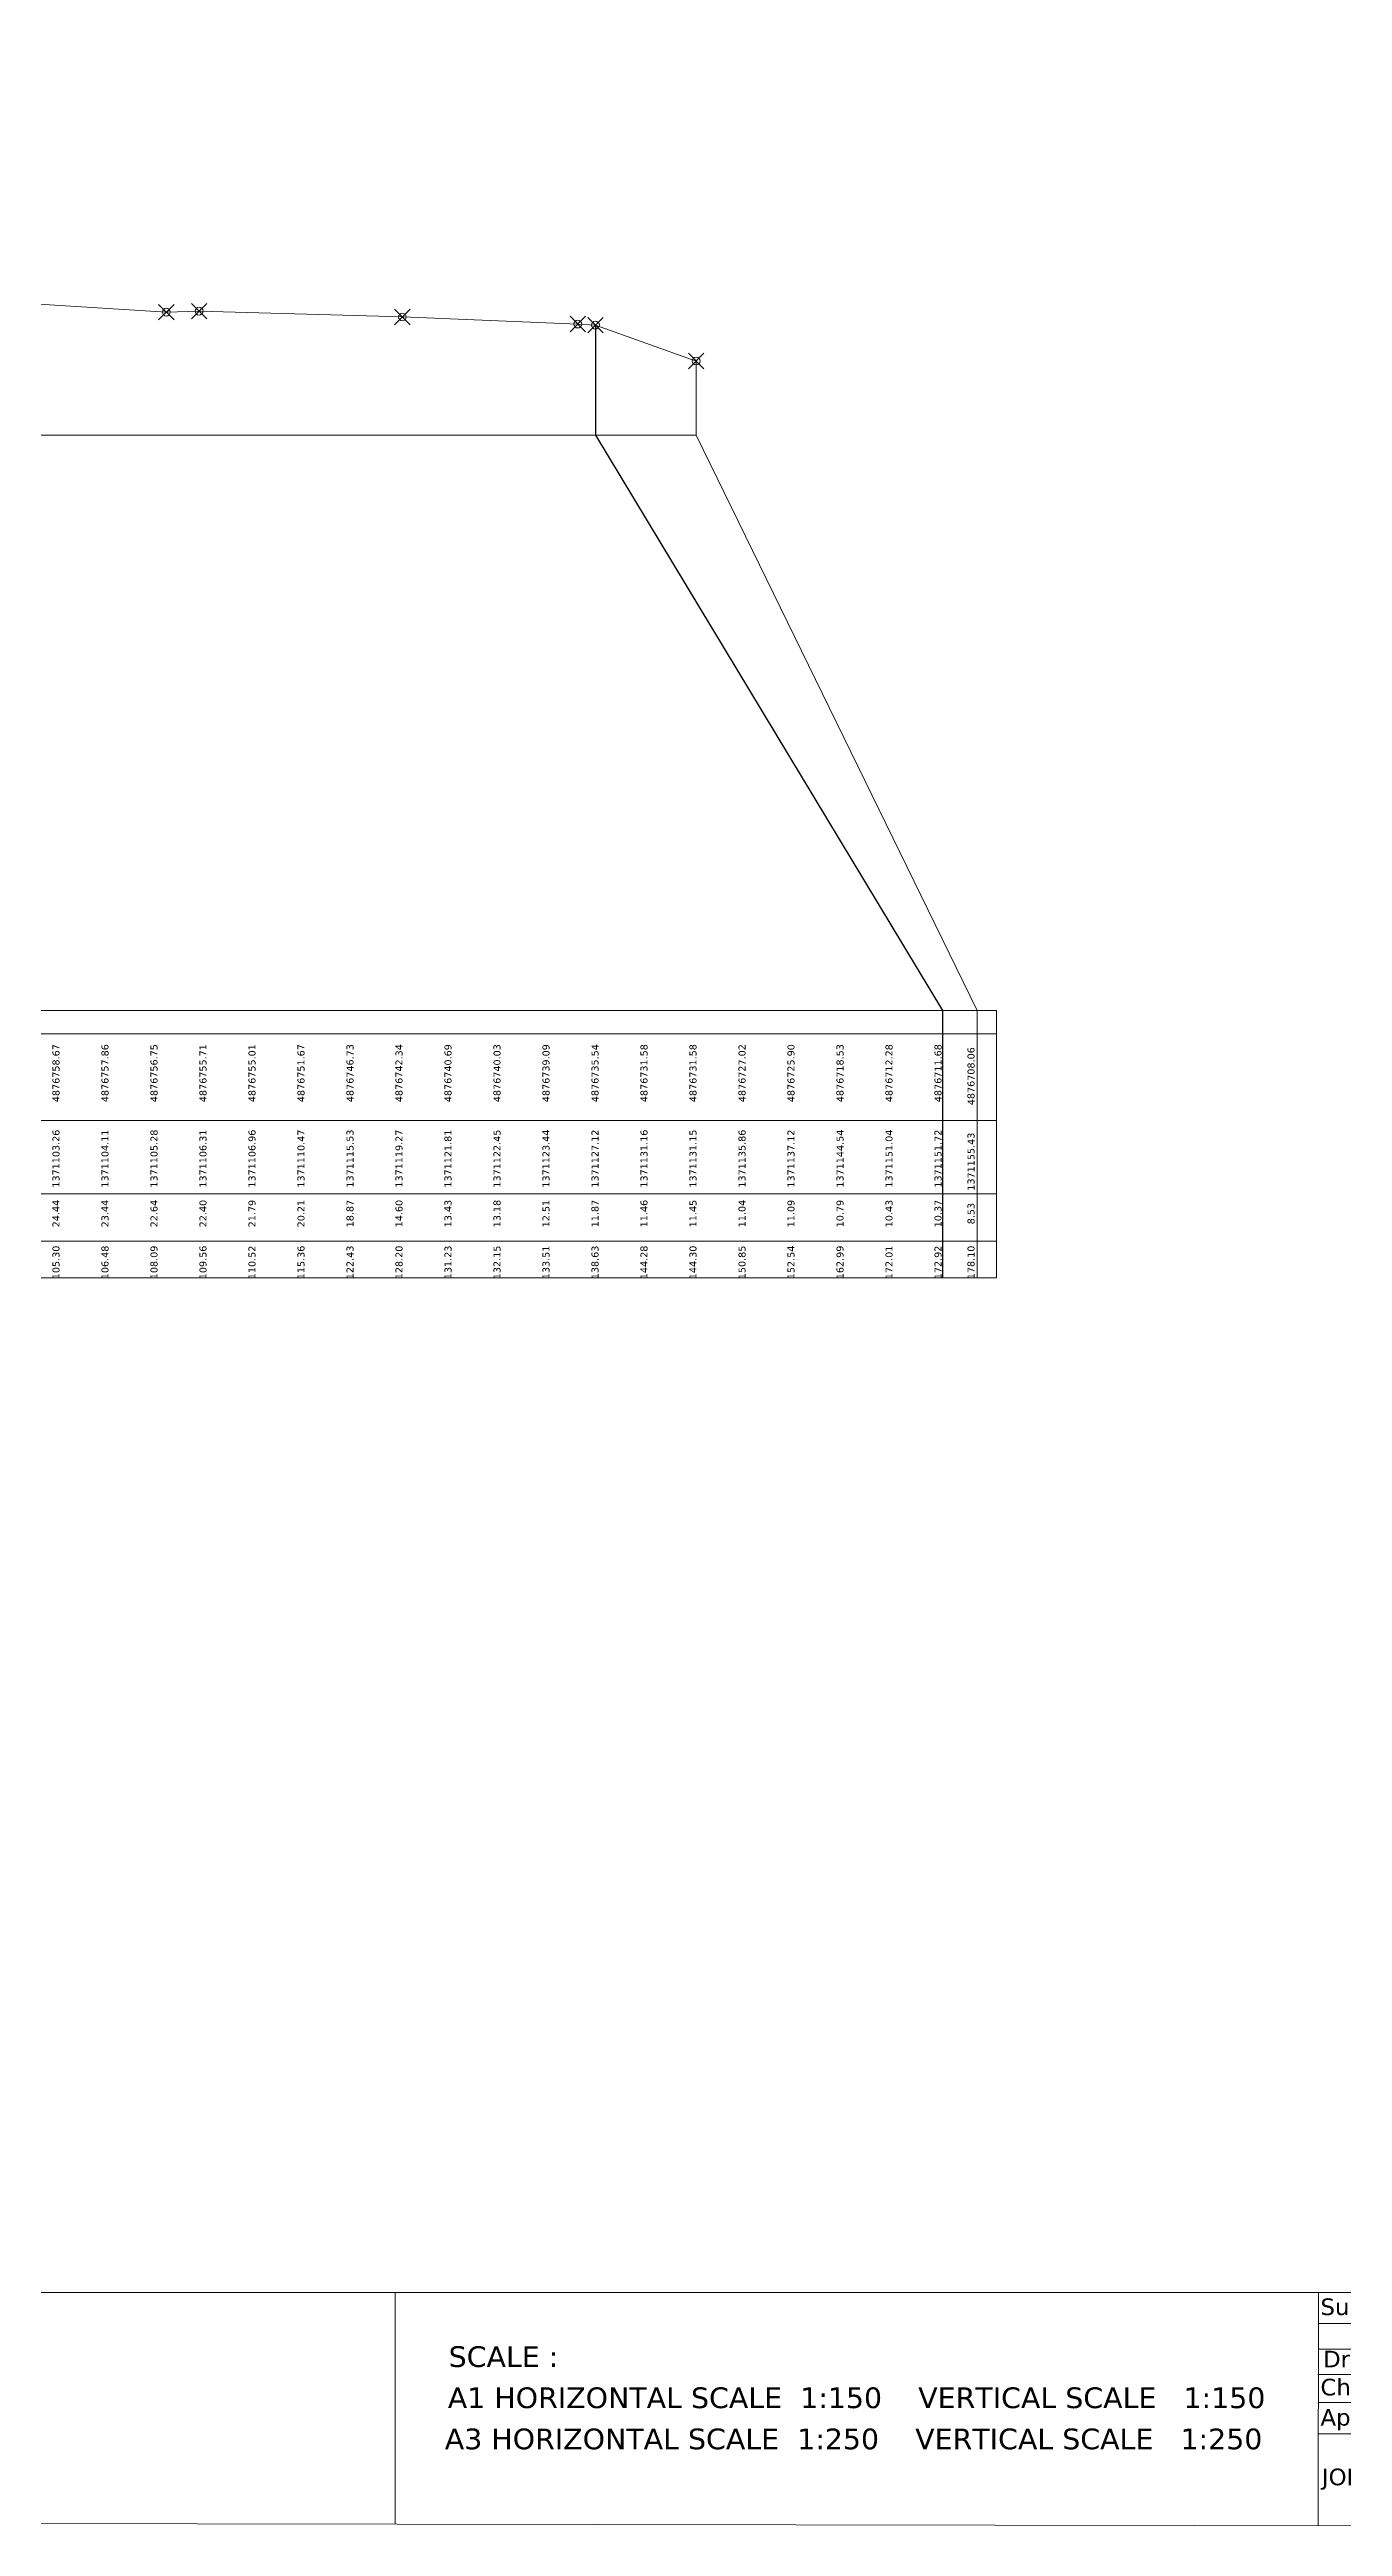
# Model space of a CAD drawing. Header units: millimetres. Extents: x -280163 to 988470, y -250803 to 103076.
# Drawn here: x 144840 to 211343, y -102865 to 24549 of the extents above; entities that cross this region are included whole.
import ezdxf

# ---------------------------------------------------------------- set-up
doc = ezdxf.new("R2010")
doc.units = ezdxf.units.MM
doc.header["$PDMODE"] = 35
doc.header["$PDSIZE"] = 400
doc.styles.get("Standard").update_dxf_attribs({"font": 'verdana.ttf'})

# ---------------------------------------------------------------- blocks, each defined once
blk = doc.blocks.new('GeomaticsNZ TITLE BLOCK')
at = {"color": 7, "linetype": 'Continuous', "lineweight": 0}
for p, q in [((2364, 94.9), (0, 94.9)), ((15.9, 94.9), (2364, 94.9)), ((2364, 94.9), (382.6, 94.9)), ((1755.4, 94.9), (1755.4, -2.6)), ((2143.9, 94.9), (2143.7, -3)), ((2143.9, 81.9), (2238.6, 81.7)), ((2143.9, 71), (2238.6, 71)), ((2143.6, 60.4), (2238.6, 60.4)), ((2143.8, 48.6), (2238.6, 48.6)), ((2143.8, 35.4), (2364, 35.3)), ((0, 0), (2364, -3.5))]:
    blk.add_line(p, q, dxfattribs=at)
at = {"color": 7, "linetype": 'Continuous', "lineweight": 0, "char_height": 7, "attachment_point": 1}
for s, insert in [('{\\C256;Surveyed by:}', (2144.7, 92.4)), ('{\\C256;Drawn by:}', (2145.8, 70.4)), ('{\\C256;Checked by:}', (2144.7, 58.6)), ('{\\C256;Approved by:}', (2144.7, 45.9)), ('{\\C256;JOB No ???????}', (2145.3, 20.8))]:
    blk.add_mtext_dynamic_manual_height_columns(s, width=3535.727, gutter_width=159, heights=[0], dxfattribs=dict(at, insert=insert))

msp = doc.modelspace()

# ---------------------------------------------------------------- linework, layer by layer
at = {"lineweight": 0}
msp.add_line((0, 4718), (178100, 4718), dxfattribs=at)
at = {"color": 7, "linetype": 'Continuous', "lineweight": 0}
for p, q in [((-11989, -24887), (193553, -24887)), ((193553, -24887), (193553, -38639)), ((-11989, -26087), (193553, -26087)), ((-11989, -30539), (193553, -30539)), ((-11989, -34308), (193553, -34308)), ((-11989, -36748), (193553, -36748)), ((-11989, -38639), (193553, -38639))]:
    msp.add_line(p, q, dxfattribs=at)
at = {"color": 1, "linetype": 'Continuous', "lineweight": 0}
for points in [[(74878, 23153), (82214, 23403), (88042, 23740), (91845, 23938), (99593, 24361), (103891, 24549), (105305, 24441), (106482, 23444), (108093, 22643), (109562, 22402), (110517, 21786), (115362, 20208), (122434, 18867), (128201, 14604), (131226, 13428), (132149, 13184), (133511, 12510), (138628, 11866), (144295, 11446), (150848, 11041), (152535, 11093), (162991, 10793)], [(162991, 10793), (172013, 10425), (172921, 10372), (178100, 8525)]]:
    msp.add_lwpolyline(points, dxfattribs=at)
msp.add_lwpolyline([(172921, 10372), (172921, 4718), (190765, -24887), (190765, -38639)])
at = {"lineweight": 0}
msp.add_lwpolyline([(178100, 8525), (178100, 4718), (192550, -24887), (192550, -38639)], dxfattribs=at)
at = {"color": 7, "linetype": 'Continuous', "lineweight": 0}
for p in [(152535, 11093), (150848, 11041), (162991, 10793), (172013, 10425), (172921, 10372), (178100, 8525)]:
    msp.add_point(p, dxfattribs=at)

# ---------------------------------------------------------------- block references
at = {"linetype": 'Continuous', "lineweight": 0, "xscale": 122.2451171846883, "yscale": 122.2451171846883, "zscale": 122.2451171846883}
msp.add_blockref('GeomaticsNZ TITLE BLOCK', (-51967, -102431), dxfattribs=at)

# ---------------------------------------------------------------- texts
at = {"lineweight": 0}
for s, p in [('105.30      24.44    1371103.26         4876758.67', (145352, -38706)), ('106.48      23.44    1371104.11         4876757.86', (147872, -38706)), ('108.09      22.64    1371105.28         4876756.75', (150393, -38706)), ('109.56      22.40    1371106.31         4876755.71', (152913, -38706)), ('110.52      21.79    1371106.96         4876755.01', (155434, -38706)), ('115.36      20.21    1371110.47         4876751.67', (157954, -38706)), ('122.43      18.87    1371115.53         4876746.73', (160475, -38706)), ('128.20      14.60    1371119.27         4876742.34', (162995, -38706)), ('131.23      13.43    1371121.81         4876740.69', (165515, -38706)), ('132.15      13.18    1371122.45         4876740.03', (168036, -38706)), ('133.51      12.51    1371123.44         4876739.09', (170556, -38706)), ('138.63      11.87    1371127.12         4876735.54', (173077, -38706)), ('144.28      11.46    1371131.16         4876731.58', (175597, -38706)), ('144.30      11.45    1371131.15         4876731.58', (178117, -38706)), ('150.85      11.04    1371135.86         4876727.02', (180638, -38706)), ('152.54      11.09    1371137.12         4876725.90', (183158, -38706)), ('162.99      10.79    1371144.54         4876718.53', (185679, -38706)), ('172.01      10.43    1371151.04         4876712.28', (188199, -38706)), ('172.92      10.37    1371151.72         4876711.68', (190720, -38706)), ('178.10       8.53    1371155.43         4876708.06', (192417, -38706))]:
    msp.add_text(s, height=359.94, rotation=90, dxfattribs=at).set_placement(p)
at = {"color": 1, "linetype": 'Continuous', "lineweight": 0}
for s, height, p in [('SCALE :  ', 1065.7, (165368, -94660)), ('A1 HORIZONTAL SCALE  1:150    VERTICAL SCALE   1:150 ', 1065.69, (165325, -96777)), ('A3 HORIZONTAL SCALE  1:250    VERTICAL SCALE   1:250 ', 1065.69, (165170, -98894))]:
    msp.add_text(s, height=height, dxfattribs=at).set_placement(p)

doc.saveas('drawing.dxf')
